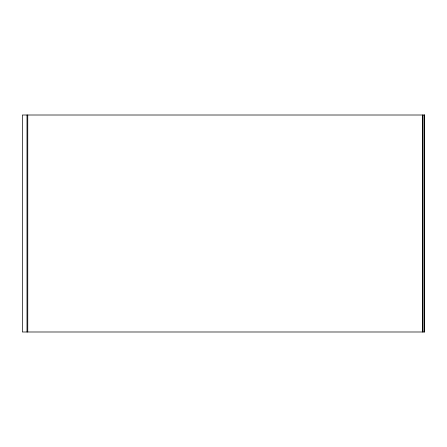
<?xml version="1.0" encoding="UTF-8"?>
<svg xmlns="http://www.w3.org/2000/svg" width="447" height="447" viewBox="0 0 447 447"><rect width="100%" height="100%" fill="white"/><g stroke="black" fill="none" stroke-linecap="round" stroke-linejoin="round"><path stroke-width="0.67" d="M424.248 115.008L424.248 331.992M423.007 115.008L423.007 331.992M422.566 115.008L422.566 331.992M27.753 115.008L27.764 331.992M26.999 115.008L26.999 331.992M424.65 115.008L22.35 115.008L22.35 331.992L424.65 331.992L424.65 115.008"/></g></svg>
